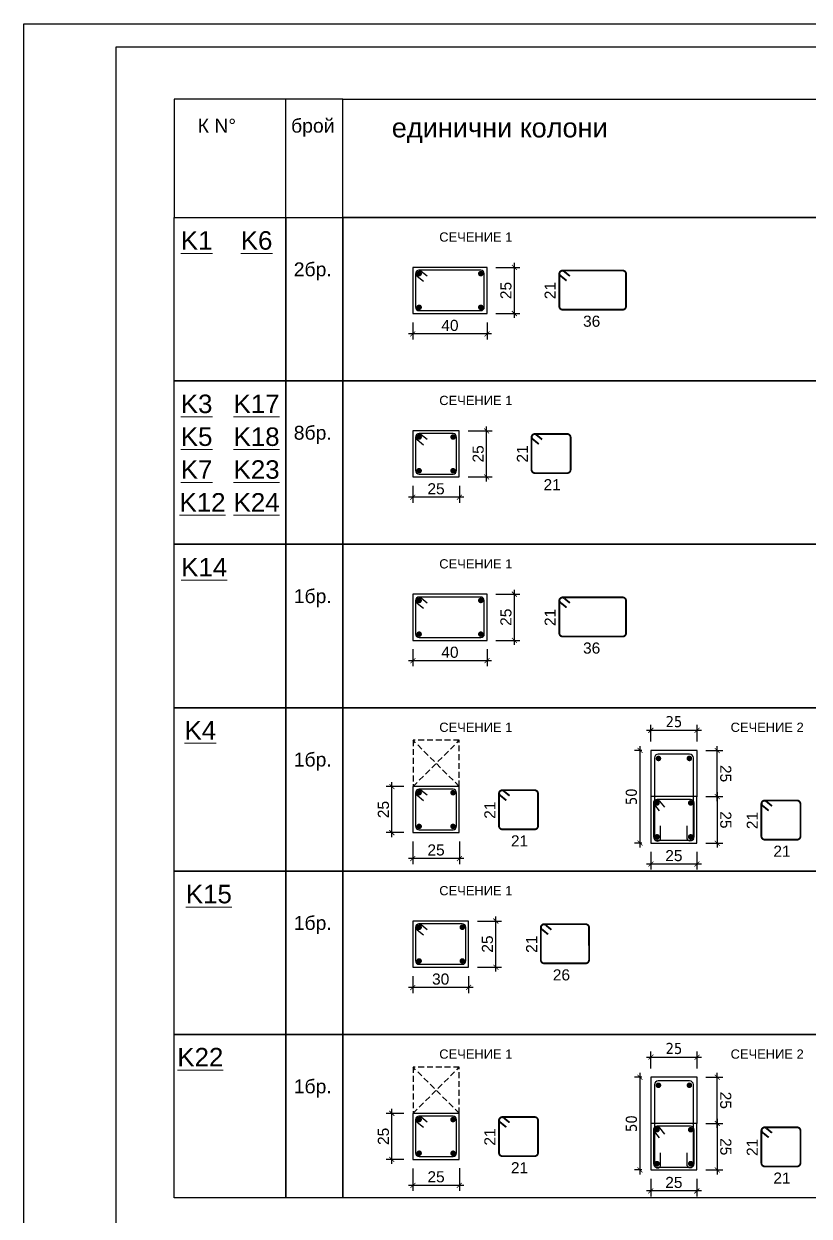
# Model space of a CAD drawing. Header units: millimetres. Extents: x 879 to 91735, y -13728 to 454.
# Drawn here: x 7951 to 8800, y -9394 to -8104 of the extents above; entities that cross this region are included whole.
import ezdxf
from ezdxf.enums import TextEntityAlignment as Align

# ---------------------------------------------------------------- set-up
doc = ezdxf.new("R2010")
doc.units = ezdxf.units.MM
doc.linetypes.add('HIDDEN', pattern=[9.525, 6.35, -3.175])
for name, color, linetype in [('k_arm', 40, 'Continuous'), ('k_dim gredi', 2, 'Continuous'), ('k_dim_arm', 54, 'Continuous'), ('k_koloni', 30, 'Continuous'), ('k_nadpisi', 8, 'Continuous'), ('k_nasadeni_koloni', 101, 'HIDDEN'), ('k_ramka', 3, 'Continuous'), ('k_sechenia', 3, 'Continuous')]:
    doc.layers.add(name, color=color, linetype=linetype)
doc.styles.add('ARIAL', font='ARIAL.TTF')
doc.styles.get("Standard").update_dxf_attribs({"font": 'TAHOMA.TTF'})
doc.dimstyles.new('k_armx0.5', dxfattribs={"dimscale": 5, "dimtxt": 2.4, "dimasz": 1.125, "dimexe": 1.25, "dimexo": 1.2, "dimgap": 0.8, "dimtad": 1, "dimdec": 1, "dimlfac": 0.5, "dimrnd": 0.5, "dimtxsty": 'Standard', "dimblk": 'ARCHTICK', "dimcen": 2.5, "dimse1": 1, "dimse2": 1, "dimsd1": 1, "dimsd2": 1, "dimclrd": 9, "dimclre": 8, "dimclrt": 256, "dimadec": 1, "dimazin": 0, "dimtfac": 1, "dimtdec": 1, "dimtix": 1, "dimtofl": 0, "dimtmove": 2, "dimatfit": 3, "dimfxl": 0, "dimarcsym": 0})
doc.dimstyles.new('k_x0.5', dxfattribs={"dimscale": 4.8, "dimtxt": 2.5, "dimasz": 1.125, "dimexe": 1.25, "dimexo": 2, "dimtad": 1, "dimdec": 1, "dimlfac": 0.5, "dimrnd": 0.5, "dimtxsty": 'Standard', "dimblk": 'ARCHTICK', "dimcen": 2.5, "dimdle": 1, "dimclrd": 8, "dimclre": 9, "dimclrt": 256, "dimadec": 1, "dimazin": 0, "dimtfac": 1, "dimtdec": 1, "dimtix": 1, "dimtmove": 2, "dimatfit": 3, "dimfxl": 0, "dimarcsym": 0})

# ---------------------------------------------------------------- blocks, each defined once
blk = doc.blocks.new('_ARCHTICK')
at = {"color": 0, "linetype": 'ByBlock', "const_width": 0.15}
blk.add_lwpolyline([(-0.5, -0.5), (0.5, 0.5)], dxfattribs=at)
blk = doc.blocks.new('*D609')
at = {"layer": 'Defpoints', "color": 0}
for p in [(8371.3, -8417.3), (8451.6, -8417.3), (8371.3, -8439.3)]:
    blk.add_point(p, dxfattribs=at)
at = {"layer": 'k_dim gredi', "color": 9, "lineweight": -2}
for p, q in [((8371.3, -8426.9), (8371.3, -8445.3)), ((8451.6, -8426.9), (8451.6, -8445.3))]:
    blk.add_line(p, q, dxfattribs=at)
at = {"layer": 'k_dim gredi', "color": 8, "lineweight": -2}
blk.add_line((8456.4, -8439.3), (8366.5, -8439.3), dxfattribs=at)
at = {"layer": 'k_dim gredi', "color": 8, "lineweight": -2, "xscale": 5.399999999999999, "yscale": 5.399999999999999, "zscale": 5.399999999999999}
for p, rotation in [((8371.3, -8439.3), 180.0059858070448), ((8451.6, -8439.3), 0.005985807044748271)]:
    blk.add_blockref('_ARCHTICK', p, dxfattribs=dict(at, rotation=rotation))
at = {"layer": 'k_dim gredi', "insert": (8411.4, -8430.2), "char_height": 12, "attachment_point": 5, "rotation": 0.006, "style": 'ARIAL'}
blk.add_mtext('40', dxfattribs=at)
blk = doc.blocks.new('*D610')
at = {"layer": 'Defpoints', "color": 0}
for p in [(8529.7, -8412.2), (8529.7, -8417.1), (8601.9, -8412.2)]:
    blk.add_point(p, dxfattribs=at)
at = {"layer": 'k_dim_arm', "insert": (8564.7, -8425.7), "char_height": 12, "attachment_point": 5, "rotation": 0.006, "style": 'ARIAL'}
blk.add_mtext('36', dxfattribs=at)
blk = doc.blocks.new('*D611')
at = {"layer": 'Defpoints', "color": 0}
for p in [(8551.8, -8370.8), (8551.5, -8413.2), (8551.8, -8413.2)]:
    blk.add_point(p, dxfattribs=at)
at = {"layer": 'k_dim_arm', "insert": (8519.8, -8392.5), "char_height": 12, "attachment_point": 5, "rotation": 90, "style": 'ARIAL'}
blk.add_mtext('21', dxfattribs=at)
blk = doc.blocks.new('*D612')
at = {"layer": 'Defpoints', "color": 0}
for p in [(8451.6, -8367.4), (8481.1, -8367.4), (8451.6, -8417.3)]:
    blk.add_point(p, dxfattribs=at)
at = {"layer": 'k_dim gredi', "color": 9, "lineweight": -2}
for p, q in [((8461.2, -8367.4), (8487.1, -8367.4)), ((8461.2, -8417.3), (8487.1, -8417.3))]:
    blk.add_line(p, q, dxfattribs=at)
at = {"layer": 'k_dim gredi', "color": 8, "lineweight": -2}
blk.add_line((8481.1, -8422.1), (8481.1, -8362.6), dxfattribs=at)
at = {"layer": 'k_dim gredi', "color": 8, "lineweight": -2, "xscale": 5.399999999999999, "yscale": 5.399999999999999, "zscale": 5.399999999999999}
for p, rotation in [((8481.1, -8367.4), 90), ((8481.1, -8417.3), 270)]:
    blk.add_blockref('_ARCHTICK', p, dxfattribs=dict(at, rotation=rotation))
at = {"layer": 'k_dim gredi', "insert": (8472, -8392.4), "char_height": 12, "attachment_point": 5, "rotation": 90, "style": 'ARIAL'}
blk.add_mtext('25', dxfattribs=at)
blk = doc.blocks.new('*D613')
at = {"layer": 'Defpoints', "color": 0}
for p in [(8371.3, -8594), (8421.6, -8594), (8371.3, -8616)]:
    blk.add_point(p, dxfattribs=at)
at = {"layer": 'k_dim gredi', "color": 9, "lineweight": -2}
for p, q in [((8371.3, -8603.6), (8371.3, -8622)), ((8421.6, -8603.6), (8421.6, -8622))]:
    blk.add_line(p, q, dxfattribs=at)
at = {"layer": 'k_dim gredi', "color": 8, "lineweight": -2}
blk.add_line((8426.4, -8616), (8366.5, -8616), dxfattribs=at)
at = {"layer": 'k_dim gredi', "color": 8, "lineweight": -2, "xscale": 5.399999999999999, "yscale": 5.399999999999999, "zscale": 5.399999999999999}
for p, rotation in [((8371.3, -8616), 180.0059858070448), ((8421.6, -8616), 0.005985807044748271)]:
    blk.add_blockref('_ARCHTICK', p, dxfattribs=dict(at, rotation=rotation))
at = {"layer": 'k_dim gredi', "insert": (8396.4, -8606.9), "char_height": 12, "attachment_point": 5, "rotation": 0.006, "style": 'ARIAL'}
blk.add_mtext('25', dxfattribs=at)
blk = doc.blocks.new('*D614')
at = {"layer": 'Defpoints', "color": 0}
for p in [(8499.7, -8588.9), (8499.7, -8593.9), (8541.9, -8588.9)]:
    blk.add_point(p, dxfattribs=at)
at = {"layer": 'k_dim_arm', "insert": (8522, -8602.4), "char_height": 12, "attachment_point": 5, "rotation": 0.006, "style": 'ARIAL'}
blk.add_mtext('21', dxfattribs=at)
blk = doc.blocks.new('*D615')
at = {"layer": 'Defpoints', "color": 0}
for p in [(8521.8, -8547.5), (8521.5, -8589.9), (8521.8, -8589.9)]:
    blk.add_point(p, dxfattribs=at)
at = {"layer": 'k_dim_arm', "insert": (8489.8, -8569.2), "char_height": 12, "attachment_point": 5, "rotation": 90, "style": 'ARIAL'}
blk.add_mtext('21', dxfattribs=at)
blk = doc.blocks.new('*D616')
at = {"layer": 'Defpoints', "color": 0}
for p in [(8421.6, -8544.2), (8451.1, -8544.2), (8421.6, -8594)]:
    blk.add_point(p, dxfattribs=at)
at = {"layer": 'k_dim gredi', "color": 9, "lineweight": -2}
for p, q in [((8431.2, -8544.2), (8457.1, -8544.2)), ((8431.2, -8594), (8457.1, -8594))]:
    blk.add_line(p, q, dxfattribs=at)
at = {"layer": 'k_dim gredi', "color": 8, "lineweight": -2}
blk.add_line((8451.1, -8598.8), (8451.1, -8539.4), dxfattribs=at)
at = {"layer": 'k_dim gredi', "color": 8, "lineweight": -2, "xscale": 5.399999999999999, "yscale": 5.399999999999999, "zscale": 5.399999999999999}
for p, rotation in [((8451.1, -8544.2), 90), ((8451.1, -8594), 270)]:
    blk.add_blockref('_ARCHTICK', p, dxfattribs=dict(at, rotation=rotation))
at = {"layer": 'k_dim gredi', "insert": (8442, -8569.1), "char_height": 12, "attachment_point": 5, "rotation": 90, "style": 'ARIAL'}
blk.add_mtext('25', dxfattribs=at)
blk = doc.blocks.new('*D617')
at = {"layer": 'Defpoints', "color": 0}
for p in [(8371.3, -8770.8), (8451.6, -8770.8), (8371.3, -8792.8)]:
    blk.add_point(p, dxfattribs=at)
at = {"layer": 'k_dim gredi', "color": 9, "lineweight": -2}
for p, q in [((8371.3, -8780.4), (8371.3, -8798.8)), ((8451.6, -8780.4), (8451.6, -8798.8))]:
    blk.add_line(p, q, dxfattribs=at)
at = {"layer": 'k_dim gredi', "color": 8, "lineweight": -2}
blk.add_line((8456.4, -8792.8), (8366.5, -8792.8), dxfattribs=at)
at = {"layer": 'k_dim gredi', "color": 8, "lineweight": -2, "xscale": 5.399999999999999, "yscale": 5.399999999999999, "zscale": 5.399999999999999}
for p, rotation in [((8371.3, -8792.8), 180.0059858070448), ((8451.6, -8792.8), 0.005985807044748271)]:
    blk.add_blockref('_ARCHTICK', p, dxfattribs=dict(at, rotation=rotation))
at = {"layer": 'k_dim gredi', "insert": (8411.4, -8783.7), "char_height": 12, "attachment_point": 5, "rotation": 0.006, "style": 'ARIAL'}
blk.add_mtext('40', dxfattribs=at)
blk = doc.blocks.new('*D618')
at = {"layer": 'Defpoints', "color": 0}
for p in [(8529.7, -8765.7), (8601.9, -8765.7), (8529.7, -8770.6)]:
    blk.add_point(p, dxfattribs=at)
at = {"layer": 'k_dim_arm', "insert": (8564.7, -8779.2), "char_height": 12, "attachment_point": 5, "rotation": 0.006, "style": 'ARIAL'}
blk.add_mtext('36', dxfattribs=at)
blk = doc.blocks.new('*D619')
at = {"layer": 'Defpoints', "color": 0}
for p in [(8551.8, -8724.3), (8551.5, -8766.7), (8551.8, -8766.7)]:
    blk.add_point(p, dxfattribs=at)
at = {"layer": 'k_dim_arm', "insert": (8519.8, -8746), "char_height": 12, "attachment_point": 5, "rotation": 90, "style": 'ARIAL'}
blk.add_mtext('21', dxfattribs=at)
blk = doc.blocks.new('*D620')
at = {"layer": 'Defpoints', "color": 0}
for p in [(8451.6, -8720.9), (8481.1, -8720.9), (8451.6, -8770.8)]:
    blk.add_point(p, dxfattribs=at)
at = {"layer": 'k_dim gredi', "color": 8, "lineweight": -2}
blk.add_line((8481.1, -8775.6), (8481.1, -8716.1), dxfattribs=at)
at = {"layer": 'k_dim gredi', "color": 9, "lineweight": -2}
for p, q in [((8461.2, -8720.9), (8487.1, -8720.9)), ((8461.2, -8770.8), (8487.1, -8770.8))]:
    blk.add_line(p, q, dxfattribs=at)
at = {"layer": 'k_dim gredi', "color": 8, "lineweight": -2, "xscale": 5.399999999999999, "yscale": 5.399999999999999, "zscale": 5.399999999999999}
for p, rotation in [((8481.1, -8720.9), 90), ((8481.1, -8770.8), 270)]:
    blk.add_blockref('_ARCHTICK', p, dxfattribs=dict(at, rotation=rotation))
at = {"layer": 'k_dim gredi', "insert": (8472, -8745.8), "char_height": 12, "attachment_point": 5, "rotation": 90, "style": 'ARIAL'}
blk.add_mtext('25', dxfattribs=at)
blk = doc.blocks.new('*D621')
at = {"layer": 'Defpoints', "color": 0}
for p in [(8371.3, -8978.8), (8421.6, -8978.8), (8371.3, -9006.8)]:
    blk.add_point(p, dxfattribs=at)
at = {"layer": 'k_dim gredi', "color": 9, "lineweight": -2}
for p, q in [((8371.3, -8988.4), (8371.3, -9012.8)), ((8421.6, -8988.4), (8421.6, -9012.8))]:
    blk.add_line(p, q, dxfattribs=at)
at = {"layer": 'k_dim gredi', "color": 8, "lineweight": -2}
blk.add_line((8426.4, -9006.8), (8366.5, -9006.8), dxfattribs=at)
at = {"layer": 'k_dim gredi', "color": 8, "lineweight": -2, "xscale": 5.399999999999999, "yscale": 5.399999999999999, "zscale": 5.399999999999999}
for p, rotation in [((8371.3, -9006.8), 180.0059858070448), ((8421.6, -9006.8), 0.005985807044748271)]:
    blk.add_blockref('_ARCHTICK', p, dxfattribs=dict(at, rotation=rotation))
at = {"layer": 'k_dim gredi', "insert": (8396.4, -8997.6), "char_height": 12, "attachment_point": 5, "rotation": 0.006, "style": 'ARIAL'}
blk.add_mtext('25', dxfattribs=at)
blk = doc.blocks.new('*D622')
at = {"layer": 'Defpoints', "color": 0}
for p in [(8464.5, -8974.3), (8506.7, -8974.2), (8464.5, -8979.2)]:
    blk.add_point(p, dxfattribs=at)
at = {"layer": 'k_dim_arm', "insert": (8486.7, -8987.7), "char_height": 12, "attachment_point": 5, "rotation": 0.006, "style": 'ARIAL'}
blk.add_mtext('21', dxfattribs=at)
blk = doc.blocks.new('*D623')
at = {"layer": 'Defpoints', "color": 0}
for p in [(8486.6, -8932.8), (8486.3, -8975.2), (8486.6, -8975.2)]:
    blk.add_point(p, dxfattribs=at)
at = {"layer": 'k_dim_arm', "insert": (8454.6, -8954.5), "char_height": 12, "attachment_point": 5, "rotation": 90, "style": 'ARIAL'}
blk.add_mtext('21', dxfattribs=at)
blk = doc.blocks.new('*D624')
at = {"layer": 'Defpoints', "color": 0}
for p in [(8348.6, -8928.9), (8371.3, -8928.9), (8371.3, -8978.8)]:
    blk.add_point(p, dxfattribs=at)
at = {"layer": 'k_dim gredi', "color": 8, "lineweight": -2}
blk.add_line((8348.6, -8983.6), (8348.6, -8924.1), dxfattribs=at)
at = {"layer": 'k_dim gredi', "color": 9, "lineweight": -2}
for p, q in [((8361.7, -8928.9), (8342.6, -8928.9)), ((8361.7, -8978.8), (8342.6, -8978.8))]:
    blk.add_line(p, q, dxfattribs=at)
at = {"layer": 'k_dim gredi', "color": 8, "lineweight": -2, "xscale": 5.399999999999999, "yscale": 5.399999999999999, "zscale": 5.399999999999999}
for p, rotation in [((8348.6, -8928.9), 90), ((8348.6, -8978.8), 270)]:
    blk.add_blockref('_ARCHTICK', p, dxfattribs=dict(at, rotation=rotation))
at = {"layer": 'k_dim gredi', "insert": (8339.5, -8953.8), "char_height": 12, "attachment_point": 5, "rotation": 90, "style": 'ARIAL'}
blk.add_mtext('25', dxfattribs=at)
blk = doc.blocks.new('*D625')
at = {"layer": 'Defpoints', "color": 0}
for p in [(8678.5, -8939.8), (8678.5, -8990.1), (8700.5, -8990.1)]:
    blk.add_point(p, dxfattribs=at)
at = {"layer": 'k_dim gredi', "color": 8, "lineweight": -2}
blk.add_line((8700.5, -8935), (8700.5, -8994.9), dxfattribs=at)
at = {"layer": 'k_dim gredi', "color": 9, "lineweight": -2}
for p, q in [((8688.1, -8939.8), (8706.5, -8939.8)), ((8688.1, -8990.1), (8706.5, -8990.1))]:
    blk.add_line(p, q, dxfattribs=at)
at = {"layer": 'k_dim gredi', "color": 8, "lineweight": -2, "xscale": 5.399999999999999, "yscale": 5.399999999999999, "zscale": 5.399999999999999}
for p, rotation in [((8700.5, -8939.8), 90.00598666076627), ((8700.5, -8990.1), 270.0059866607663)]:
    blk.add_blockref('_ARCHTICK', p, dxfattribs=dict(at, rotation=rotation))
at = {"layer": 'k_dim gredi', "insert": (8709.7, -8965), "char_height": 12, "attachment_point": 5, "rotation": 270.006, "style": 'ARIAL'}
blk.add_mtext('25', dxfattribs=at)
blk = doc.blocks.new('*D626')
at = {"layer": 'Defpoints', "color": 0}
for p in [(8748.3, -8985.4), (8790.5, -8985.4), (8748.3, -8990.3)]:
    blk.add_point(p, dxfattribs=at)
at = {"layer": 'k_dim_arm', "insert": (8770.5, -8998.9), "char_height": 12, "attachment_point": 5, "rotation": 0.006, "style": 'ARIAL'}
blk.add_mtext('21', dxfattribs=at)
blk = doc.blocks.new('*D627')
at = {"layer": 'Defpoints', "color": 0}
for p in [(8770.4, -8944), (8770.1, -8986.4), (8770.4, -8986.4)]:
    blk.add_point(p, dxfattribs=at)
at = {"layer": 'k_dim_arm', "insert": (8738.4, -8965.7), "char_height": 12, "attachment_point": 5, "rotation": 90, "style": 'ARIAL'}
blk.add_mtext('21', dxfattribs=at)
blk = doc.blocks.new('*D628')
at = {"layer": 'Defpoints', "color": 0}
for p in [(8628.7, -8990.1), (8678.5, -8990.1), (8628.7, -9012.8)]:
    blk.add_point(p, dxfattribs=at)
at = {"layer": 'k_dim gredi', "color": 9, "lineweight": -2}
for p, q in [((8628.7, -8999.7), (8628.7, -9018.8)), ((8678.5, -8999.7), (8678.5, -9018.8))]:
    blk.add_line(p, q, dxfattribs=at)
at = {"layer": 'k_dim gredi', "color": 8, "lineweight": -2}
blk.add_line((8683.3, -9012.8), (8623.9, -9012.8), dxfattribs=at)
at = {"layer": 'k_dim gredi', "color": 8, "lineweight": -2, "xscale": 5.399999999999999, "yscale": 5.399999999999999, "zscale": 5.399999999999999, "rotation": 180}
blk.add_blockref('_ARCHTICK', (8628.7, -9012.8), dxfattribs=at)
at = {"layer": 'k_dim gredi', "color": 8, "lineweight": -2, "xscale": 5.399999999999999, "yscale": 5.399999999999999, "zscale": 5.399999999999999}
blk.add_blockref('_ARCHTICK', (8678.5, -9012.8), dxfattribs=at)
at = {"layer": 'k_dim gredi', "insert": (8653.6, -9003.7), "char_height": 12, "attachment_point": 5, "style": 'ARIAL'}
blk.add_mtext('25', dxfattribs=at)
blk = doc.blocks.new('*D629')
at = {"layer": 'Defpoints', "color": 0}
for p in [(8678.7, -8889.9), (8700.5, -8889.9), (8678.5, -8939.8)]:
    blk.add_point(p, dxfattribs=at)
at = {"layer": 'k_dim gredi', "color": 8, "lineweight": -2}
blk.add_line((8700.5, -8944.6), (8700.5, -8885.1), dxfattribs=at)
at = {"layer": 'k_dim gredi', "color": 9, "lineweight": -2}
for p, q in [((8688.3, -8889.9), (8706.5, -8889.9)), ((8688.1, -8939.8), (8706.5, -8939.8))]:
    blk.add_line(p, q, dxfattribs=at)
at = {"layer": 'k_dim gredi', "color": 8, "lineweight": -2, "xscale": 5.399999999999999, "yscale": 5.399999999999999, "zscale": 5.399999999999999}
for p, rotation in [((8700.5, -8889.9), 90.00598666076627), ((8700.5, -8939.8), 270.0059866607663)]:
    blk.add_blockref('_ARCHTICK', p, dxfattribs=dict(at, rotation=rotation))
at = {"layer": 'k_dim gredi', "insert": (8709.6, -8914.9), "char_height": 12, "attachment_point": 5, "rotation": 270.006, "style": 'ARIAL'}
blk.add_mtext('25', dxfattribs=at)
blk = doc.blocks.new('*D630')
at = {"layer": 'Defpoints', "color": 0}
for p in [(8617, -8889.9), (8628.7, -8889.9), (8628.7, -8990.1)]:
    blk.add_point(p, dxfattribs=at)
at = {"layer": 'k_dim gredi', "color": 8, "lineweight": -2}
blk.add_line((8617, -8994.9), (8617, -8885.1), dxfattribs=at)
at = {"layer": 'k_dim gredi', "color": 9, "lineweight": -2}
for p, q in [((8619.1, -8889.9), (8611, -8889.9)), ((8619.1, -8990.1), (8611, -8990.1))]:
    blk.add_line(p, q, dxfattribs=at)
at = {"layer": 'k_dim gredi', "color": 8, "lineweight": -2, "xscale": 5.399999999999999, "yscale": 5.399999999999999, "zscale": 5.399999999999999}
for p, rotation in [((8617, -8889.9), 90), ((8617, -8990.1), 270)]:
    blk.add_blockref('_ARCHTICK', p, dxfattribs=dict(at, rotation=rotation))
at = {"layer": 'k_dim gredi', "insert": (8607.7, -8940), "char_height": 12, "attachment_point": 5, "rotation": 90}
blk.add_mtext('50', dxfattribs=at)
blk = doc.blocks.new('*D631')
at = {"layer": 'Defpoints', "color": 0}
for p in [(8678.7, -8868.1), (8628.7, -8889.9), (8678.7, -8889.9)]:
    blk.add_point(p, dxfattribs=at)
at = {"layer": 'k_dim gredi', "color": 8, "lineweight": -2}
blk.add_line((8623.9, -8868.1), (8683.5, -8868.1), dxfattribs=at)
at = {"layer": 'k_dim gredi', "color": 9, "lineweight": -2}
for p, q in [((8628.7, -8880.3), (8628.7, -8862.1)), ((8678.7, -8880.3), (8678.7, -8862.1))]:
    blk.add_line(p, q, dxfattribs=at)
at = {"layer": 'k_dim gredi', "color": 8, "lineweight": -2, "xscale": 5.399999999999999, "yscale": 5.399999999999999, "zscale": 5.399999999999999, "rotation": 180}
blk.add_blockref('_ARCHTICK', (8628.7, -8868.1), dxfattribs=at)
at = {"layer": 'k_dim gredi', "color": 8, "lineweight": -2, "xscale": 5.399999999999999, "yscale": 5.399999999999999, "zscale": 5.399999999999999}
blk.add_blockref('_ARCHTICK', (8678.7, -8868.1), dxfattribs=at)
at = {"layer": 'k_dim gredi', "insert": (8653.7, -8858.8), "char_height": 12, "attachment_point": 5}
blk.add_mtext('25', dxfattribs=at)
blk = doc.blocks.new('*D638')
at = {"layer": 'Defpoints', "color": 0}
for p in [(8371.3, -9124.3), (8431.6, -9124.3), (8371.3, -9146.3)]:
    blk.add_point(p, dxfattribs=at)
at = {"layer": 'k_dim gredi', "color": 9, "lineweight": -2}
for p, q in [((8371.3, -9133.9), (8371.3, -9152.3)), ((8431.6, -9133.9), (8431.6, -9152.3))]:
    blk.add_line(p, q, dxfattribs=at)
at = {"layer": 'k_dim gredi', "color": 8, "lineweight": -2}
blk.add_line((8436.4, -9146.3), (8366.5, -9146.3), dxfattribs=at)
at = {"layer": 'k_dim gredi', "color": 8, "lineweight": -2, "xscale": 5.399999999999999, "yscale": 5.399999999999999, "zscale": 5.399999999999999}
for p, rotation in [((8371.3, -9146.3), 180.0059858070448), ((8431.6, -9146.3), 0.005985807044748271)]:
    blk.add_blockref('_ARCHTICK', p, dxfattribs=dict(at, rotation=rotation))
at = {"layer": 'k_dim gredi', "insert": (8401.4, -9137.2), "char_height": 12, "attachment_point": 5, "rotation": 0.006, "style": 'ARIAL'}
blk.add_mtext('30', dxfattribs=at)
blk = doc.blocks.new('*D639')
at = {"layer": 'Defpoints', "color": 0}
for p in [(8509.7, -9119.2), (8509.7, -9124.1), (8561.9, -9119.1)]:
    blk.add_point(p, dxfattribs=at)
at = {"layer": 'k_dim_arm', "insert": (8532, -9132.7), "char_height": 12, "attachment_point": 5, "rotation": 0.006, "style": 'ARIAL'}
blk.add_mtext('26', dxfattribs=at)
blk = doc.blocks.new('*D640')
at = {"layer": 'Defpoints', "color": 0}
for p in [(8531.8, -9077.8), (8531.5, -9120.2), (8531.8, -9120.2)]:
    blk.add_point(p, dxfattribs=at)
at = {"layer": 'k_dim_arm', "insert": (8499.8, -9099.5), "char_height": 12, "attachment_point": 5, "rotation": 90, "style": 'ARIAL'}
blk.add_mtext('21', dxfattribs=at)
blk = doc.blocks.new('*D641')
at = {"layer": 'Defpoints', "color": 0}
for p in [(8431.6, -9074.4), (8461.1, -9074.4), (8431.6, -9124.3)]:
    blk.add_point(p, dxfattribs=at)
at = {"layer": 'k_dim gredi', "color": 9, "lineweight": -2}
for p, q in [((8441.2, -9074.4), (8467.1, -9074.4)), ((8441.2, -9124.3), (8467.1, -9124.3))]:
    blk.add_line(p, q, dxfattribs=at)
at = {"layer": 'k_dim gredi', "color": 8, "lineweight": -2}
blk.add_line((8461.1, -9129.1), (8461.1, -9069.6), dxfattribs=at)
at = {"layer": 'k_dim gredi', "color": 8, "lineweight": -2, "xscale": 5.399999999999999, "yscale": 5.399999999999999, "zscale": 5.399999999999999}
for p, rotation in [((8461.1, -9074.4), 90), ((8461.1, -9124.3), 270)]:
    blk.add_blockref('_ARCHTICK', p, dxfattribs=dict(at, rotation=rotation))
at = {"layer": 'k_dim gredi', "insert": (8452, -9099.3), "char_height": 12, "attachment_point": 5, "rotation": 90, "style": 'ARIAL'}
blk.add_mtext('25', dxfattribs=at)
blk = doc.blocks.new('*D642')
at = {"layer": 'Defpoints', "color": 0}
for p in [(8371.3, -9332.3), (8421.6, -9332.2), (8371.3, -9360.3)]:
    blk.add_point(p, dxfattribs=at)
at = {"layer": 'k_dim gredi', "color": 9, "lineweight": -2}
for p, q in [((8371.3, -9341.9), (8371.3, -9366.3)), ((8421.6, -9341.8), (8421.6, -9366.3))]:
    blk.add_line(p, q, dxfattribs=at)
at = {"layer": 'k_dim gredi', "color": 8, "lineweight": -2}
blk.add_line((8426.4, -9360.3), (8366.5, -9360.3), dxfattribs=at)
at = {"layer": 'k_dim gredi', "color": 8, "lineweight": -2, "xscale": 5.399999999999999, "yscale": 5.399999999999999, "zscale": 5.399999999999999}
for p, rotation in [((8371.3, -9360.3), 180.0059858070448), ((8421.6, -9360.3), 0.005985807044748271)]:
    blk.add_blockref('_ARCHTICK', p, dxfattribs=dict(at, rotation=rotation))
at = {"layer": 'k_dim gredi', "insert": (8396.4, -9351.1), "char_height": 12, "attachment_point": 5, "rotation": 0.006, "style": 'ARIAL'}
blk.add_mtext('25', dxfattribs=at)
blk = doc.blocks.new('*D643')
at = {"layer": 'Defpoints', "color": 0}
for p in [(8464.5, -9327.8), (8464.5, -9332.7), (8506.7, -9327.7)]:
    blk.add_point(p, dxfattribs=at)
at = {"layer": 'k_dim_arm', "insert": (8486.7, -9341.2), "char_height": 12, "attachment_point": 5, "rotation": 0.006, "style": 'ARIAL'}
blk.add_mtext('21', dxfattribs=at)
blk = doc.blocks.new('*D644')
at = {"layer": 'Defpoints', "color": 0}
for p in [(8486.6, -9286.3), (8486.3, -9328.7), (8486.6, -9328.7)]:
    blk.add_point(p, dxfattribs=at)
at = {"layer": 'k_dim_arm', "insert": (8454.6, -9308), "char_height": 12, "attachment_point": 5, "rotation": 90, "style": 'ARIAL'}
blk.add_mtext('21', dxfattribs=at)
blk = doc.blocks.new('*D645')
at = {"layer": 'Defpoints', "color": 0}
for p in [(8348.6, -9282.4), (8371.3, -9282.4), (8371.3, -9332.2)]:
    blk.add_point(p, dxfattribs=at)
at = {"layer": 'k_dim gredi', "color": 9, "lineweight": -2}
for p, q in [((8361.7, -9282.4), (8342.6, -9282.4)), ((8361.7, -9332.2), (8342.6, -9332.2))]:
    blk.add_line(p, q, dxfattribs=at)
at = {"layer": 'k_dim gredi', "color": 8, "lineweight": -2}
blk.add_line((8348.6, -9337), (8348.6, -9277.6), dxfattribs=at)
at = {"layer": 'k_dim gredi', "color": 8, "lineweight": -2, "xscale": 5.399999999999999, "yscale": 5.399999999999999, "zscale": 5.399999999999999}
for p, rotation in [((8348.6, -9282.4), 90), ((8348.6, -9332.2), 270)]:
    blk.add_blockref('_ARCHTICK', p, dxfattribs=dict(at, rotation=rotation))
at = {"layer": 'k_dim gredi', "insert": (8339.5, -9307.3), "char_height": 12, "attachment_point": 5, "rotation": 90, "style": 'ARIAL'}
blk.add_mtext('25', dxfattribs=at)
blk = doc.blocks.new('*D646')
at = {"layer": 'Defpoints', "color": 0}
for p in [(8678.5, -9293.3), (8678.5, -9343.6), (8700.5, -9343.6)]:
    blk.add_point(p, dxfattribs=at)
at = {"layer": 'k_dim gredi', "color": 9, "lineweight": -2}
for p, q in [((8688.1, -9293.3), (8706.5, -9293.3)), ((8688.1, -9343.6), (8706.5, -9343.6))]:
    blk.add_line(p, q, dxfattribs=at)
at = {"layer": 'k_dim gredi', "color": 8, "lineweight": -2}
blk.add_line((8700.5, -9288.5), (8700.5, -9348.4), dxfattribs=at)
at = {"layer": 'k_dim gredi', "color": 8, "lineweight": -2, "xscale": 5.399999999999999, "yscale": 5.399999999999999, "zscale": 5.399999999999999}
for p, rotation in [((8700.5, -9293.3), 90.00598666076627), ((8700.5, -9343.6), 270.0059866607663)]:
    blk.add_blockref('_ARCHTICK', p, dxfattribs=dict(at, rotation=rotation))
at = {"layer": 'k_dim gredi', "insert": (8709.7, -9318.5), "char_height": 12, "attachment_point": 5, "rotation": 270.006, "style": 'ARIAL'}
blk.add_mtext('25', dxfattribs=at)
blk = doc.blocks.new('*D647')
at = {"layer": 'Defpoints', "color": 0}
for p in [(8748.3, -9338.9), (8748.3, -9343.8), (8790.5, -9338.9)]:
    blk.add_point(p, dxfattribs=at)
at = {"layer": 'k_dim_arm', "insert": (8770.5, -9352.4), "char_height": 12, "attachment_point": 5, "rotation": 0.006, "style": 'ARIAL'}
blk.add_mtext('21', dxfattribs=at)
blk = doc.blocks.new('*D648')
at = {"layer": 'Defpoints', "color": 0}
for p in [(8770.4, -9297.5), (8770.1, -9339.9), (8770.4, -9339.9)]:
    blk.add_point(p, dxfattribs=at)
at = {"layer": 'k_dim_arm', "insert": (8738.4, -9319.2), "char_height": 12, "attachment_point": 5, "rotation": 90, "style": 'ARIAL'}
blk.add_mtext('21', dxfattribs=at)
blk = doc.blocks.new('*D649')
at = {"layer": 'Defpoints', "color": 0}
for p in [(8628.7, -9343.6), (8678.5, -9343.6), (8628.7, -9366.3)]:
    blk.add_point(p, dxfattribs=at)
at = {"layer": 'k_dim gredi', "color": 9, "lineweight": -2}
for p, q in [((8628.7, -9353.2), (8628.7, -9372.3)), ((8678.5, -9353.2), (8678.5, -9372.3))]:
    blk.add_line(p, q, dxfattribs=at)
at = {"layer": 'k_dim gredi', "color": 8, "lineweight": -2}
blk.add_line((8683.3, -9366.3), (8623.9, -9366.3), dxfattribs=at)
at = {"layer": 'k_dim gredi', "color": 8, "lineweight": -2, "xscale": 5.399999999999999, "yscale": 5.399999999999999, "zscale": 5.399999999999999, "rotation": 180}
blk.add_blockref('_ARCHTICK', (8628.7, -9366.3), dxfattribs=at)
at = {"layer": 'k_dim gredi', "color": 8, "lineweight": -2, "xscale": 5.399999999999999, "yscale": 5.399999999999999, "zscale": 5.399999999999999}
blk.add_blockref('_ARCHTICK', (8678.5, -9366.3), dxfattribs=at)
at = {"layer": 'k_dim gredi', "insert": (8653.6, -9357.2), "char_height": 12, "attachment_point": 5, "style": 'ARIAL'}
blk.add_mtext('25', dxfattribs=at)
blk = doc.blocks.new('*D650')
at = {"layer": 'Defpoints', "color": 0}
for p in [(8678.7, -9243.4), (8700.5, -9243.4), (8678.5, -9293.3)]:
    blk.add_point(p, dxfattribs=at)
at = {"layer": 'k_dim gredi', "color": 9, "lineweight": -2}
for p, q in [((8688.3, -9243.4), (8706.5, -9243.4)), ((8688.1, -9293.3), (8706.5, -9293.3))]:
    blk.add_line(p, q, dxfattribs=at)
at = {"layer": 'k_dim gredi', "color": 8, "lineweight": -2}
blk.add_line((8700.5, -9298.1), (8700.5, -9238.6), dxfattribs=at)
at = {"layer": 'k_dim gredi', "color": 8, "lineweight": -2, "xscale": 5.399999999999999, "yscale": 5.399999999999999, "zscale": 5.399999999999999}
for p, rotation in [((8700.5, -9243.4), 90.00598666076627), ((8700.5, -9293.3), 270.0059866607663)]:
    blk.add_blockref('_ARCHTICK', p, dxfattribs=dict(at, rotation=rotation))
at = {"layer": 'k_dim gredi', "insert": (8709.6, -9268.3), "char_height": 12, "attachment_point": 5, "rotation": 270.006, "style": 'ARIAL'}
blk.add_mtext('25', dxfattribs=at)
blk = doc.blocks.new('*D651')
at = {"layer": 'Defpoints', "color": 0}
for p in [(8617, -9243.4), (8628.7, -9243.4), (8628.7, -9343.6)]:
    blk.add_point(p, dxfattribs=at)
at = {"layer": 'k_dim gredi', "color": 9, "lineweight": -2}
for p, q in [((8619.1, -9243.4), (8611, -9243.4)), ((8619.1, -9343.6), (8611, -9343.6))]:
    blk.add_line(p, q, dxfattribs=at)
at = {"layer": 'k_dim gredi', "color": 8, "lineweight": -2}
blk.add_line((8617, -9348.4), (8617, -9238.6), dxfattribs=at)
at = {"layer": 'k_dim gredi', "color": 8, "lineweight": -2, "xscale": 5.399999999999999, "yscale": 5.399999999999999, "zscale": 5.399999999999999}
for p, rotation in [((8617, -9243.4), 90), ((8617, -9343.6), 270)]:
    blk.add_blockref('_ARCHTICK', p, dxfattribs=dict(at, rotation=rotation))
at = {"layer": 'k_dim gredi', "insert": (8607.7, -9293.5), "char_height": 12, "attachment_point": 5, "rotation": 90}
blk.add_mtext('50', dxfattribs=at)
blk = doc.blocks.new('*D652')
at = {"layer": 'Defpoints', "color": 0}
for p in [(8678.7, -9221.6), (8628.7, -9243.4), (8678.7, -9243.4)]:
    blk.add_point(p, dxfattribs=at)
at = {"layer": 'k_dim gredi', "color": 9, "lineweight": -2}
for p, q in [((8628.7, -9233.8), (8628.7, -9215.6)), ((8678.7, -9233.8), (8678.7, -9215.6))]:
    blk.add_line(p, q, dxfattribs=at)
at = {"layer": 'k_dim gredi', "color": 8, "lineweight": -2}
blk.add_line((8623.9, -9221.6), (8683.5, -9221.6), dxfattribs=at)
at = {"layer": 'k_dim gredi', "color": 8, "lineweight": -2, "xscale": 5.399999999999999, "yscale": 5.399999999999999, "zscale": 5.399999999999999, "rotation": 180}
blk.add_blockref('_ARCHTICK', (8628.7, -9221.6), dxfattribs=at)
at = {"layer": 'k_dim gredi', "color": 8, "lineweight": -2, "xscale": 5.399999999999999, "yscale": 5.399999999999999, "zscale": 5.399999999999999}
blk.add_blockref('_ARCHTICK', (8678.7, -9221.6), dxfattribs=at)
at = {"layer": 'k_dim gredi', "insert": (8653.7, -9212.3), "char_height": 12, "attachment_point": 5}
blk.add_mtext('25', dxfattribs=at)

msp = doc.modelspace()

# ---------------------------------------------------------------- linework, layer by layer
at = {"layer": 'k_arm', "color": 2}
for points in [[(8448.566, -8410.424), (8448.552, -8374.179, 0.41421356), (8444.802, -8370.429), (8378.068, -8370.434, 0.41421357), (8374.319, -8374.185), (8374.332, -8410.43, 0.41421356), (8378.083, -8414.179), (8444.816, -8414.174, 0.41421356)], [(8418.566, -8587.17), (8418.552, -8550.925, 0.41421356), (8414.802, -8547.176), (8378.068, -8547.181, 0.41421357), (8374.319, -8550.931), (8374.332, -8587.176, 0.41421356), (8378.083, -8590.926), (8414.816, -8590.921, 0.41421356)], [(8448.566, -8763.917), (8448.552, -8727.672, 0.41421356), (8444.802, -8723.923), (8378.068, -8723.927, 0.41421357), (8374.319, -8727.678), (8374.332, -8763.923, 0.41421356), (8378.083, -8767.672), (8444.816, -8767.667, 0.41421356)], [(8418.566, -8971.896), (8418.552, -8935.651, 0.41421356), (8414.802, -8931.901), (8378.068, -8931.906, 0.41421357), (8374.319, -8935.657), (8374.332, -8971.902, 0.41421356), (8378.083, -8975.651), (8414.816, -8975.646, 0.41421356)], [(8671.649, -8942.841), (8635.405, -8942.855, 0.41421356), (8631.655, -8946.606), (8631.66, -8983.339, 0.41421357), (8635.411, -8987.089), (8671.655, -8987.075, 0.41421356), (8675.405, -8983.324), (8675.4, -8946.591, 0.41421356)], [(8428.566, -9117.41), (8428.552, -9081.165, 0.41421356), (8424.802, -9077.416), (8378.068, -9077.421, 0.41421357), (8374.319, -9081.171), (8374.332, -9117.416, 0.41421356), (8378.083, -9121.165), (8424.816, -9121.16, 0.41421356)], [(8418.566, -9325.389), (8418.552, -9289.144, 0.41421356), (8414.802, -9285.394), (8378.068, -9285.399, 0.41421357), (8374.319, -9289.15), (8374.332, -9325.395, 0.41421356), (8378.083, -9329.144), (8414.816, -9329.139, 0.41421356)], [(8671.649, -9296.334), (8635.405, -9296.348, 0.41421356), (8631.655, -9300.099), (8631.66, -9336.832, 0.41421357), (8635.411, -9340.582), (8671.655, -9340.568, 0.41421356), (8675.405, -9336.817), (8675.4, -9300.084, 0.41421356)]]:
    msp.add_lwpolyline(points, format="xyb", close=True, dxfattribs=at)
for points in [[(8386.783, -8376.922), (8380.326, -8371.67, 1.17379325), (8376.128, -8376.904), (8382.855, -8382.413)], [(8386.783, -8553.669), (8380.326, -8548.417, 1.17379325), (8376.128, -8553.651), (8382.855, -8559.159)], [(8386.783, -8730.415), (8380.326, -8725.163, 1.17379325), (8376.128, -8730.397), (8382.855, -8735.906)], [(8674.655, -8985.574), (8674.655, -8897.87, 0.41419998), (8670.656, -8893.87), (8636.656, -8893.868, 0.41425273), (8632.656, -8897.868), (8632.656, -8985.574)], [(8386.783, -8938.394), (8380.326, -8933.142, 1.17379325), (8376.128, -8938.376), (8382.855, -8943.885)], [(8638.148, -8955.317), (8632.896, -8948.86, -1.17379325), (8638.13, -8944.662), (8643.638, -8951.389)], [(8632.656, -8985.574, 0.71167364), (8639.199, -8985.574, 0.03224206)], [(8674.655, -8985.574, -0.71167364), (8668.113, -8985.574, -0.03224206)], [(8386.783, -9083.909), (8380.326, -9078.657, 1.17379325), (8376.128, -9083.891), (8382.855, -9089.399)], [(8674.655, -9339.067), (8674.655, -9251.363, 0.41419998), (8670.656, -9247.363), (8636.656, -9247.361, 0.41425273), (8632.656, -9251.362), (8632.656, -9339.067)], [(8386.783, -9291.887), (8380.326, -9286.635, 1.17379325), (8376.128, -9291.869), (8382.855, -9297.378)], [(8638.148, -9308.81), (8632.896, -9302.354, -1.17379325), (8638.13, -9298.155), (8643.638, -9304.883)], [(8632.656, -9339.067, 0.71167364), (8639.199, -9339.067, 0.03224206)], [(8674.655, -9339.067, -0.71167364), (8668.113, -9339.067, -0.03224206)]]:
    msp.add_lwpolyline(points, format="xyb", dxfattribs=at)
for points, const_width in [([(8376.591, -8374.151, -1), (8379.591, -8374.15, -1)], 3), ([(8446.297, -8374.137, 1), (8443.297, -8374.139, 1)], 3), ([(8601.918, -8409.424), (8601.904, -8374.526, 0.41421356), (8598.154, -8370.776), (8533.42, -8370.781, 0.41421356), (8529.671, -8374.532), (8529.685, -8409.43, 0.41421356), (8533.435, -8413.179), (8598.169, -8413.174, 0.41421356)], 2), ([(8376.597, -8410.568, 1), (8379.597, -8410.568, 1)], 3), ([(8446.303, -8410.568, -1), (8443.303, -8410.568, -1)], 3), ([(8376.591, -8550.897, -1), (8379.591, -8550.897, -1)], 3), ([(8416.297, -8550.884, 1), (8413.297, -8550.885, 1)], 3), ([(8541.918, -8586.17), (8541.904, -8551.272, 0.41421356), (8538.154, -8547.523), (8503.42, -8547.528, 0.41421356), (8499.671, -8551.278), (8499.685, -8586.176, 0.41421356), (8503.435, -8589.926), (8538.169, -8589.921, 0.41421356)], 2), ([(8376.597, -8587.314, 1), (8379.597, -8587.314, 1)], 3), ([(8416.303, -8587.314, -1), (8413.303, -8587.314, -1)], 3), ([(8376.591, -8727.644, -1), (8379.591, -8727.643, -1)], 3), ([(8446.297, -8727.631, 1), (8443.297, -8727.632, 1)], 3), ([(8601.918, -8762.917), (8601.904, -8728.019, 0.41421356), (8598.154, -8724.269), (8533.42, -8724.274, 0.41421356), (8529.671, -8728.025), (8529.685, -8762.923, 0.41421356), (8533.435, -8766.672), (8598.169, -8766.667, 0.41421356)], 2), ([(8376.597, -8764.061, 1), (8379.597, -8764.061, 1)], 3), ([(8446.303, -8764.061, -1), (8443.303, -8764.061, -1)], 3), ([(8636.926, -8897.035, 1), (8636.927, -8900.035, 1)], 3), ([(8670.387, -8897.029, -1), (8670.387, -8900.029, -1)], 3), ([(8376.591, -8935.623, -1), (8379.591, -8935.622, -1)], 3), ([(8416.297, -8935.609, 1), (8413.297, -8935.611, 1)], 3), ([(8506.7, -8971.491), (8506.686, -8936.593, 0.41421356), (8502.935, -8932.844), (8468.202, -8932.849, 0.41421356), (8464.452, -8936.599), (8464.466, -8971.497, 0.41421356), (8468.217, -8975.247), (8502.95, -8975.242, 0.41421356)], 2), ([(8635.363, -8945.111, 1), (8635.364, -8948.111, 1)], 3), ([(8671.794, -8945.105, -1), (8671.793, -8948.105, -1)], 3), ([(8790.501, -8982.626), (8790.487, -8947.728, 0.41421356), (8786.737, -8943.979), (8752.003, -8943.984, 0.41421356), (8748.254, -8947.734), (8748.268, -8982.632, 0.41421356), (8752.018, -8986.382), (8786.752, -8986.377, 0.41421356)], 2), ([(8376.597, -8972.04, 1), (8379.597, -8972.039, 1)], 3), ([(8416.303, -8972.04, -1), (8413.303, -8972.039, -1)], 3), ([(8635.376, -8984.817, -1), (8635.376, -8981.817, -1)], 3), ([(8671.794, -8984.81, 1), (8671.793, -8981.81, 1)], 3), ([(8376.591, -9081.137, -1), (8379.591, -9081.136, -1)], 3), ([(8426.297, -9081.124, 1), (8423.297, -9081.125, 1)], 3), ([(8561.918, -9116.41), (8561.904, -9081.512, 0.41421356), (8558.154, -9077.763), (8513.42, -9077.767, 0.41421356), (8509.671, -9081.518), (8509.685, -9116.416, 0.41421356), (8513.435, -9120.165), (8558.169, -9120.16, 0.41421356)], 2), ([(8376.597, -9117.554, 1), (8379.597, -9117.554, 1)], 3), ([(8426.303, -9117.554, -1), (8423.303, -9117.554, -1)], 3), ([(8636.926, -9250.529, 1), (8636.927, -9253.529, 1)], 3), ([(8670.387, -9250.522, -1), (8670.387, -9253.522, -1)], 3), ([(8376.591, -9289.116, -1), (8379.591, -9289.115, -1)], 3), ([(8416.297, -9289.102, 1), (8413.297, -9289.104, 1)], 3), ([(8506.7, -9324.984), (8506.686, -9290.086, 0.41421356), (8502.935, -9286.337), (8468.202, -9286.342, 0.41421356), (8464.452, -9290.092), (8464.466, -9324.99, 0.41421356), (8468.217, -9328.74), (8502.95, -9328.735, 0.41421356)], 2), ([(8635.363, -9298.604, 1), (8635.364, -9301.604, 1)], 3), ([(8671.794, -9298.598, -1), (8671.793, -9301.598, -1)], 3), ([(8790.501, -9336.119), (8790.487, -9301.221, 0.41421356), (8786.737, -9297.472), (8752.003, -9297.477, 0.41421356), (8748.254, -9301.227), (8748.268, -9336.125, 0.41421356), (8752.018, -9339.875), (8786.752, -9339.87, 0.41421356)], 2), ([(8376.597, -9325.533, 1), (8379.597, -9325.533, 1)], 3), ([(8416.303, -9325.533, -1), (8413.303, -9325.533, -1)], 3), ([(8635.376, -9338.31, -1), (8635.376, -9335.31, -1)], 3), ([(8671.794, -9338.304, 1), (8671.793, -9335.304, 1)], 3)]:
    msp.add_lwpolyline(points, format="xyb", close=True, dxfattribs=dict(at, const_width=const_width))
at = {"layer": 'k_arm', "color": 2, "const_width": 2}
for points in [[(8541.14, -8376.81), (8535.27, -8372.036, 1.17379325), (8531.454, -8376.794), (8537.569, -8381.801)], [(8511.14, -8553.557), (8505.27, -8548.782, 1.17379325), (8501.454, -8553.54), (8507.569, -8558.548)], [(8541.14, -8730.303), (8535.27, -8725.529, 1.17379325), (8531.454, -8730.287), (8537.569, -8735.295)], [(8475.921, -8938.878), (8470.052, -8934.103, 1.17379325), (8466.235, -8938.861), (8472.351, -8943.869)], [(8759.723, -8950.013), (8753.853, -8945.238, 1.17379325), (8750.036, -8949.996), (8756.152, -8955.004)], [(8521.14, -9083.796), (8515.27, -9079.022, 1.17379325), (8511.454, -9083.78), (8517.569, -9088.788)], [(8475.921, -9292.371), (8470.052, -9287.596, 1.17379325), (8466.235, -9292.354), (8472.351, -9297.362)], [(8759.723, -9303.506), (8753.853, -9298.731, 1.17379325), (8750.036, -9303.489), (8756.152, -9308.497)]]:
    msp.add_lwpolyline(points, format="xyb", dxfattribs=at)
at = {"layer": 'k_arm', "color": 2}
for points in [[(8639.199, -8985.574), (8639.199, -8971.574)], [(8668.113, -8985.574), (8668.113, -8971.574)], [(8639.199, -9339.067), (8639.199, -9325.067)], [(8668.113, -9339.067), (8668.113, -9325.067)]]:
    msp.add_lwpolyline(points, dxfattribs=at)
at = {"layer": 'k_nadpisi'}
for points in [[(8113.246, -8313.378), (8295.459, -8313.378), (8295.459, -8185.492), (8113.246, -8185.492)], [(8113.246, -8313.378), (8233.815, -8313.378), (8233.815, -8185.492), (8113.246, -8185.492)], [(8295.459, -8185.492), (9032.013, -8185.492), (9032.013, -8313.378), (8295.459, -8313.378)], [(8113.246, -8313.378), (8233.815, -8313.378), (8233.815, -8490.125), (8113.246, -8490.125)], [(8233.815, -8313.378), (8295.459, -8313.378), (8295.459, -8490.125), (8233.815, -8490.125)], [(8295.459, -8313.378), (9032.013, -8313.378), (9032.013, -8490.125), (8295.459, -8490.125)], [(8113.246, -8490.125), (8233.815, -8490.125), (8233.815, -8666.872), (8113.246, -8666.872)], [(8233.815, -8490.125), (8295.459, -8490.125), (8295.459, -8666.872), (8233.815, -8666.872)], [(8295.459, -8490.125), (9032.013, -8490.125), (9032.013, -8666.872), (8295.459, -8666.872)], [(8113.246, -8666.872), (8233.815, -8666.872), (8233.815, -8843.618), (8113.246, -8843.618)], [(8233.815, -8666.872), (8295.459, -8666.872), (8295.459, -8843.618), (8233.815, -8843.618)], [(8295.459, -8666.872), (9032.013, -8666.872), (9032.013, -8843.618), (8295.459, -8843.618)], [(8113.246, -8843.618), (8233.815, -8843.618), (8233.815, -9020.365), (8113.246, -9020.365)], [(8233.815, -8843.618), (8295.459, -8843.618), (8295.459, -9020.365), (8233.815, -9020.365)], [(8295.459, -8843.618), (9032.013, -8843.618), (9032.013, -9020.365), (8295.459, -9020.365)], [(8113.246, -9020.365), (8233.815, -9020.365), (8233.815, -9197.111), (8113.246, -9197.111)], [(8233.815, -9020.365), (8295.459, -9020.365), (8295.459, -9197.111), (8233.815, -9197.111)], [(8295.459, -9020.365), (9032.013, -9020.365), (9032.013, -9197.111), (8295.459, -9197.111)], [(8113.246, -9197.111), (8233.815, -9197.111), (8233.815, -9373.858), (8113.246, -9373.858)], [(8233.815, -9197.111), (8295.459, -9197.111), (8295.459, -9373.858), (8233.815, -9373.858)], [(8295.459, -9197.111), (9032.013, -9197.111), (9032.013, -9373.858), (8295.459, -9373.858)]]:
    msp.add_lwpolyline(points, close=True, dxfattribs=at)
at = {"layer": 'k_nasadeni_koloni'}
for points in [[(8421.514, -8928.846), (8371.514, -8878.882)], [(8371.552, -8928.884), (8421.552, -8878.884)], [(8421.553, -8928.9), (8421.553, -8878.9), (8371.553, -8878.898), (8371.553, -8928.9)], [(8421.514, -9282.34), (8371.514, -9232.375)], [(8371.552, -9282.378), (8421.552, -9232.378)], [(8421.553, -9282.394), (8421.553, -9232.394), (8371.553, -9232.391), (8371.553, -9282.394)]]:
    msp.add_lwpolyline(points, dxfattribs=at)
at = {"layer": 'k_ramka', "color": 3}
for points in [[(7950.617, -8103.968), (10561.916, -8103.968), (10561.916, -10077.325), (7950.617, -10077.325)], [(8050.617, -8128.968), (10536.916, -8128.968), (10536.916, -10052.325), (8050.617, -10052.325)]]:
    msp.add_lwpolyline(points, close=True, dxfattribs=at)
at = {"layer": 'k_sechenia', "color": 4, "linetype": 'Continuous', "flags": 128}
for points in [[(8451.562, -8417.281), (8451.553, -8367.429), (8371.32, -8367.434), (8371.328, -8417.286)], [(8421.562, -8594.028), (8421.553, -8544.175), (8371.32, -8544.18), (8371.328, -8594.033)], [(8451.562, -8770.774), (8451.553, -8720.922), (8371.32, -8720.927), (8371.328, -8770.78)], [(8421.562, -8978.753), (8421.553, -8928.9), (8371.32, -8928.906), (8371.328, -8978.758)], [(8678.507, -8939.846), (8628.654, -8939.854), (8628.66, -8990.087), (8678.512, -8990.079)], [(8431.562, -9124.268), (8431.553, -9074.415), (8371.32, -9074.42), (8371.328, -9124.273)], [(8421.562, -9332.246), (8421.553, -9282.394), (8371.32, -9282.399), (8371.328, -9332.252)], [(8678.507, -9293.339), (8628.654, -9293.347), (8628.66, -9343.581), (8678.512, -9343.572)]]:
    msp.add_lwpolyline(points, close=True, dxfattribs=at)
for points in [[(8678.655, -8939.87), (8678.655, -8889.87), (8628.655, -8889.868), (8628.655, -8939.87)], [(8678.655, -9293.363), (8678.655, -9243.363), (8628.655, -9243.361), (8628.655, -9293.363)]]:
    msp.add_lwpolyline(points, dxfattribs=at)

# ---------------------------------------------------------------- texts
at = {"layer": 'k_koloni', "lineweight": 0, "style": 'ARIAL'}
for s, p in [('%%UK1', (8137.48, -8338.236)), ('%%UK6', (8202.343, -8338.236)), ('%%UK3', (8137.48, -8514.982)), ('%%UK17', (8202.343, -8514.982)), ('%%UK5', (8137.48, -8550.499)), ('%%UK18', (8202.343, -8550.499)), ('%%UK23', (8202.343, -8586.015)), ('%%UK7', (8137.48, -8586.015)), ('%%UK12', (8143.865, -8621.532)), ('%%UK24', (8202.343, -8621.532)), ('%%UK14', (8145.721, -8691.729)), ('%%UK4', (8141.495, -8868.11)), ('%%UK15', (8150.724, -9045.222)), ('%%UK22', (8141.495, -9221.604))]:
    msp.add_text(s, height=20, dxfattribs=at).set_placement(p, align=Align.MIDDLE_CENTER)
at = {"layer": 'k_nadpisi', "style": 'ARIAL'}
msp.add_text('К N%%d', height=15, dxfattribs=at).set_placement((8138.609, -8221.637))
for s, height, p in [('брой', 15, (8263.111, -8221.637)), ('СЕЧЕНИЕ 1', 10, (8439.422, -8339.55)), ('СЕЧЕНИЕ 1', 10, (8439.422, -8516.296)), ('СЕЧЕНИЕ 1', 10, (8439.422, -8693.043)), ('СЕЧЕНИЕ 1', 10, (8439.422, -8869.789)), ('СЕЧЕНИЕ 2', 10, (8754.495, -8869.789)), ('СЕЧЕНИЕ 1', 10, (8439.422, -9046.536)), ('СЕЧЕНИЕ 1', 10, (8439.422, -9223.282)), ('СЕЧЕНИЕ 2', 10, (8754.495, -9223.282))]:
    msp.add_text(s, height=height, dxfattribs=at).set_placement(p, align=Align.CENTER)
at = {"layer": 'k_nadpisi', "lineweight": 0, "style": 'ARIAL'}
msp.add_text('единични колони ', height=21, dxfattribs=at).set_placement((8469.358, -8226.773), align=Align.CENTER)
at = {"layer": 'k_sechenia', "style": 'ARIAL'}
for s, p in [('2бр.', (8263.063, -8376.997)), ('8бр.', (8263.063, -8553.744)), ('1бр.', (8263.063, -8730.49)), ('1бр.', (8263.063, -8907.237)), ('1бр.', (8263.063, -9083.983)), ('1бр.', (8263.063, -9260.73))]:
    msp.add_text(s, height=15, dxfattribs=at).set_placement(p, align=Align.CENTER)

# ---------------------------------------------------------------- dimensions: what is measured, and where the dimension line sits
at = {"layer": 'k_dim gredi'}
for base, p1, p2, angle, picture, middle in [((8481.091, -8367.429), (8451.562, -8417.281), (8451.553, -8367.429), 90, '*D612', (8471.964, -8392.355)), ((8371.33, -8439.304), (8451.562, -8417.281), (8371.328, -8417.286), 180.005986, '*D609', (8411.446, -8430.173)), ((8451.091, -8544.175), (8421.562, -8594.028), (8421.553, -8544.175), 90, '*D616', (8441.964, -8569.101)), ((8371.33, -8616.047), (8421.562, -8594.028), (8371.328, -8594.033), 180.005986, '*D613', (8396.446, -8606.918)), ((8481.091, -8720.922), (8451.562, -8770.774), (8451.553, -8720.922), 90, '*D620', (8471.964, -8745.848)), ((8371.33, -8792.797), (8451.562, -8770.774), (8371.328, -8770.78), 180.005986, '*D617', (8411.446, -8783.666)), ((8700.516, -8889.868), (8678.507, -8939.846), (8678.655, -8889.87), 270.005987, '*D629', (8709.645, -8914.855)), ((8348.595, -8928.909), (8371.328, -8978.753), (8371.32, -8928.909), 90, '*D624', (8339.468, -8953.831)), ((8700.526, -8990.077), (8678.507, -8939.846), (8678.512, -8990.079), 270.005987, '*D625', (8709.651, -8964.959)), ((8371.331, -9006.772), (8421.562, -8978.753), (8371.328, -8978.758), 180.005986, '*D621', (8396.447, -8997.643)), ((8628.663, -9012.812), (8678.507, -8990.079), (8628.663, -8990.087), 180, '*D628', (8653.585, -9003.686)), ((8461.091, -9074.415), (8431.562, -9124.268), (8431.553, -9074.415), 90, '*D641', (8451.964, -9099.341)), ((8371.33, -9146.288), (8431.562, -9124.268), (8371.328, -9124.273), 180.005986, '*D638', (8401.446, -9137.154)), ((8700.516, -9243.361), (8678.507, -9293.339), (8678.655, -9243.363), 270.005987, '*D650', (8709.645, -9268.348)), ((8348.595, -9282.402), (8371.328, -9332.246), (8371.32, -9282.402), 90, '*D645', (8339.468, -9307.324)), ((8700.526, -9343.57), (8678.507, -9293.339), (8678.512, -9343.572), 270.005987, '*D646', (8709.651, -9318.452)), ((8371.331, -9360.266), (8421.562, -9332.246), (8371.328, -9332.252), 180.005986, '*D642', (8396.447, -9351.136)), ((8628.663, -9366.306), (8678.507, -9343.572), (8628.663, -9343.581), 180, '*D649', (8653.585, -9357.179))]:
    dim = msp.add_linear_dim(base=base, p1=p1, p2=p2, angle=angle, dimstyle='k_x0.5', override={"dimtxsty": 'ARIAL'}, dxfattribs=at)
    dim.commit()
    dim.dimension.update_dxf_attribs({"geometry": picture, "text_midpoint": middle})
for base, p1, p2, angle, picture, middle in [((8678.655, -8868.064), (8628.655, -8889.868), (8678.655, -8889.87), 180, '*D631', (8653.655, -8858.815)), ((8616.968, -8889.868), (8628.66, -8990.087), (8628.664, -8889.868), 90, '*D630', (8607.722, -8939.978)), ((8678.655, -9221.557), (8628.655, -9243.361), (8678.655, -9243.363), 180, '*D652', (8653.655, -9212.308)), ((8616.968, -9243.361), (8628.66, -9343.581), (8628.664, -9243.361), 90, '*D651', (8607.722, -9293.471))]:
    dim = msp.add_linear_dim(base=base, p1=p1, p2=p2, angle=angle, dimstyle='k_x0.5', dxfattribs=at)
    dim.commit()
    dim.dimension.update_dxf_attribs({"geometry": picture, "text_midpoint": middle})
at = {"layer": 'k_dim_arm'}
for base, p1, p2, angle, picture, middle in [((8551.521, -8413.177), (8551.787, -8370.779), (8551.802, -8413.177), 90, '*D611', (8519.846, -8392.478)), ((8529.683, -8417.124), (8601.917, -8412.16), (8529.683, -8412.198), 180.005986, '*D610', (8564.654, -8425.672)), ((8521.521, -8589.923), (8521.787, -8547.525), (8521.802, -8589.923), 90, '*D615', (8489.846, -8569.224)), ((8499.683, -8593.867), (8541.917, -8588.907), (8499.683, -8588.945), 180.005986, '*D614', (8521.954, -8602.419)), ((8551.521, -8766.67), (8551.787, -8724.272), (8551.802, -8766.67), 90, '*D619', (8519.846, -8745.971)), ((8529.683, -8770.617), (8601.917, -8765.653), (8529.683, -8765.692), 180.005986, '*D618', (8564.654, -8779.165)), ((8486.302, -8975.244), (8486.569, -8932.846), (8486.583, -8975.244), 90, '*D623', (8454.627, -8954.545)), ((8770.103, -8986.379), (8770.37, -8943.981), (8770.385, -8986.379), 90, '*D627', (8738.428, -8965.68)), ((8464.464, -8979.188), (8506.698, -8974.228), (8464.464, -8974.266), 180.005986, '*D622', (8486.735, -8987.739)), ((8748.266, -8990.323), (8790.5, -8985.363), (8748.265, -8985.401), 180.005986, '*D626', (8770.536, -8998.875)), ((8531.521, -9120.163), (8531.787, -9077.765), (8531.802, -9120.163), 90, '*D640', (8499.846, -9099.464)), ((8509.683, -9124.108), (8561.917, -9119.147), (8509.683, -9119.185), 180.005986, '*D639', (8531.954, -9132.658)), ((8486.302, -9328.737), (8486.569, -9286.339), (8486.583, -9328.737), 90, '*D644', (8454.627, -9308.038)), ((8770.103, -9339.872), (8770.37, -9297.474), (8770.385, -9339.872), 90, '*D648', (8738.428, -9319.173)), ((8464.464, -9332.681), (8506.698, -9327.721), (8464.464, -9327.759), 180.005986, '*D643', (8486.735, -9341.233)), ((8748.266, -9343.816), (8790.5, -9338.856), (8748.265, -9338.894), 180.005986, '*D647', (8770.536, -9352.368))]:
    dim = msp.add_linear_dim(base=base, p1=p1, p2=p2, angle=angle, dimstyle='k_armx0.5', override={"dimtxsty": 'ARIAL'}, dxfattribs=at)
    dim.commit()
    dim.dimension.update_dxf_attribs({"geometry": picture, "text_midpoint": middle, "dimtype": 160})

doc.saveas('drawing.dxf')
